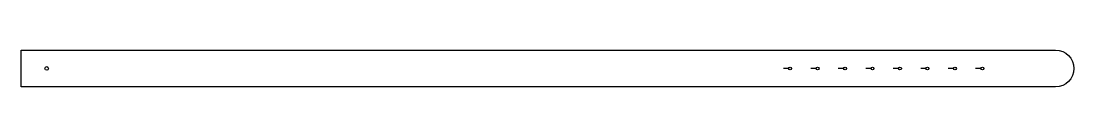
# Model space of a CAD drawing. Header units: millimetres. Extents: x 2462 to 3612, y 1306 to 1346.
import ezdxf

# ---------------------------------------------------------------- set-up
doc = ezdxf.new("R2010")
doc.units = ezdxf.units.MM

# ---------------------------------------------------------------- blocks, each defined once
blk = doc.blocks.new('*U4')
blk.add_line((1.6, 0), (7.35, 0))
blk.add_circle((0, 0), 1.6)
blk.add_circle((0, 0), 1.6)
blk = doc.blocks.new('*U5')
at = {"color": 0, "linetype": 'ByBlock', "lineweight": -2, "transparency": 16777216, "rotation": 180}
for p in [(3302.2, 1326.2), (3332.2, 1326.2), (3362.2, 1326.2), (3392.2, 1326.2), (3422.2, 1326.2), (3452.2, 1326.2), (3482.2, 1326.2), (3512.2, 1326.2)]:
    blk.add_blockref('*U4', p, dxfattribs=at)

msp = doc.modelspace()

# ---------------------------------------------------------------- linework, layer by layer
msp.add_lwpolyline([(2462.2, 1306.2), (2462.2, 1346.2), (3592.2, 1346.2, -1), (3592.2, 1306.2)], format="xyb", close=True)
msp.add_circle((2490.2, 1326.2), 2)

# ---------------------------------------------------------------- block references
msp.add_blockref('*U5', (0, 0))

doc.saveas('drawing.dxf')
